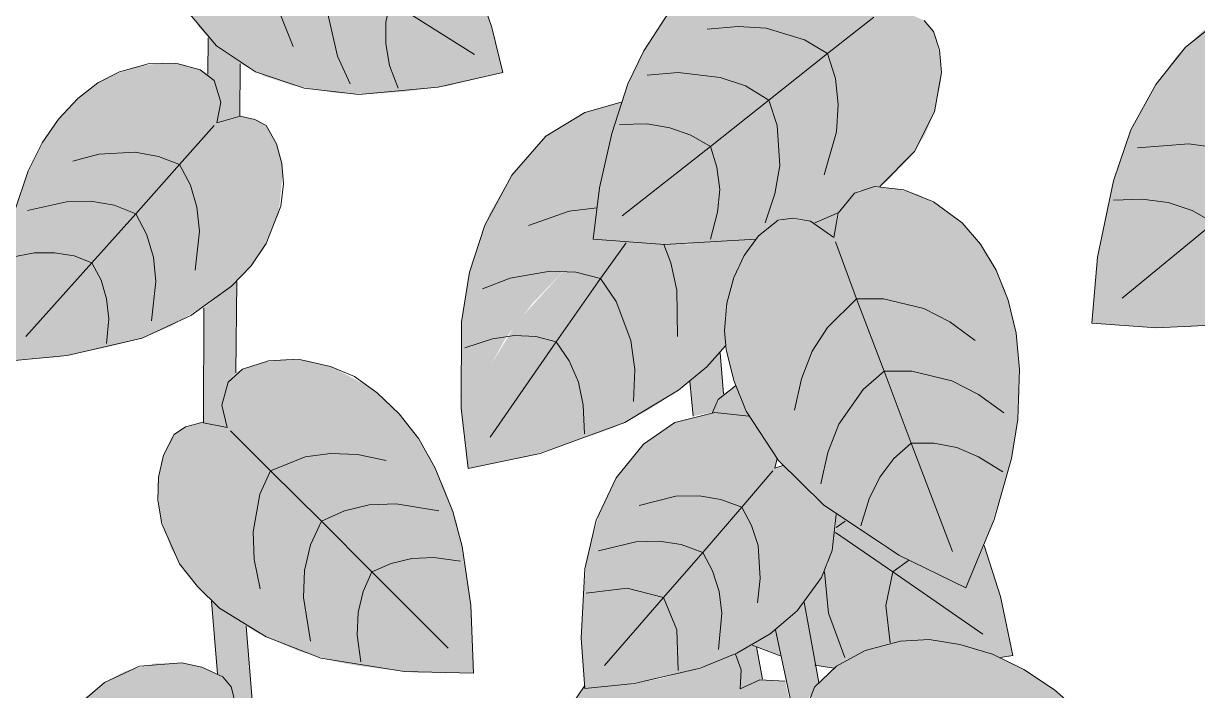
# Model space of a CAD drawing. Header units: metres. Extents: x 0 to 8.79, y -6.64 to 2.65.
# Drawn here: x 3.108 to 3.3249, y -4.528 to -4.4048 of the extents above; entities that cross this region are included whole.
import ezdxf

# ---------------------------------------------------------------- set-up
doc = ezdxf.new("R2010")
doc.units = ezdxf.units.M
doc.layers.add('VEG-HOJAS', color=117, linetype='Continuous', lineweight=18, true_color=0x2e5e38)
doc.layers.add('VEG-NERVIOS', color=115, linetype='Continuous', lineweight=9, true_color=0x528c5c)
doc.layers.add('VEG-RELLENO', color=253, linetype='Continuous', true_color=0x96c896)

# ---------------------------------------------------------------- blocks, each defined once
blk = doc.blocks.new('VEG_Pothos_colgante_ALZADO')
at = {"layer": 'VEG-RELLENO', "true_color": 0x87a96a}
h = blk.add_hatch(color=63, dxfattribs=at)
h.dxf.hatch_style = 1
h.paths.add_polyline_path([(-0.0841, -0.6442), (-0.0855, -0.6435), (-0.0883, -0.6431), (-0.0863, -0.6406), (-0.0856, -0.6379), (-0.0862, -0.6355), (-0.0881, -0.6336), (-0.0871, -0.6294), (-0.0824, -0.6359)])
h.paths.add_polyline_path([(-0.0869, -0.6682), (-0.0869, -0.6808), (-0.0887, -0.6825), (-0.0894, -0.6852), (-0.0891, -0.6881), (-0.0877, -0.6907), (-0.092, -0.6911), (-0.093, -0.68), (-0.0927, -0.6654), (-0.0889, -0.6631), (-0.0863, -0.6608)])
h.paths.add_polyline_path([(-0.0781, -0.7295), (-0.0817, -0.732), (-0.0825, -0.7279), (-0.0855, -0.7243), (-0.0874, -0.7162), (-0.0804, -0.7199)])
h.paths.add_polyline_path([(-0.0696, -0.7634), (-0.0666, -0.7772), (-0.0676, -0.779), (-0.0681, -0.7828), (-0.0664, -0.7872), (-0.0708, -0.7872), (-0.0743, -0.7697)])
h.paths.add_polyline_path([(-0.0596, -0.823), (-0.0574, -0.8412), (-0.0615, -0.8426), (-0.0613, -0.8384), (-0.0627, -0.8353), (-0.0643, -0.8339), (-0.0661, -0.8195)])
h.paths.add_polyline_path([(-0.0548, -0.8683), (-0.0532, -0.8901), (-0.0554, -0.8925), (-0.0559, -0.8955), (-0.0556, -0.8979), (-0.054, -0.9009), (-0.0585, -0.9011), (-0.0603, -0.874)])
h.paths.add_polyline_path([(-0.0521, -0.9408), (-0.0563, -0.942), (-0.0556, -0.9382), (-0.0565, -0.9349), (-0.058, -0.933), (-0.0579, -0.9263), (-0.052, -0.9311)])
h.paths.add_polyline_path([(-0.0526, -0.9713), (-0.0528, -0.9882), (-0.0542, -0.9899), (-0.0553, -0.9936), (-0.0544, -0.9983), (-0.0588, -0.9974), (-0.0587, -0.9762)])
h.paths.add_polyline_path([(-0.0509, -1.035), (-0.0494, -1.0532), (-0.0538, -1.0538), (-0.0528, -1.0496), (-0.0541, -1.0456), (-0.0562, -1.0438), (-0.0573, -1.0304)])
h.paths.add_polyline_path([(-0.0473, -1.0758), (-0.045, -1.1013), (-0.0464, -1.1039), (-0.047, -1.1069), (-0.0459, -1.1112), (-0.0504, -1.1101), (-0.0528, -1.0816)])
h.paths.add_polyline_path([(-0.042, -1.1588), (-0.0459, -1.1605), (-0.0459, -1.1567), (-0.0482, -1.1526), (-0.0484, -1.1462), (-0.0423, -1.1506)])
h.paths.add_polyline_path([(-0.0406, -1.2024), (-0.0426, -1.2045), (-0.0433, -1.2065), (-0.0432, -1.2095), (-0.042, -1.2123), (-0.0463, -1.2123), (-0.0468, -1.1965), (-0.0409, -1.1914)])
h.paths.add_polyline_path([(-0.0753, -0.5979), (-0.0729, -0.597), (-0.0702, -0.5977), (-0.0688, -0.5987), (-0.0705, -0.5988), (-0.0727, -0.6), (-0.0744, -0.6026), (-0.0756, -0.6006), (-0.0769, -0.5997)])
h.paths.add_polyline_path([(-0.0588, -0.6199), (-0.057, -0.6243), (-0.0577, -0.6259), (-0.0591, -0.6269), (-0.061, -0.6268)])
h = blk.add_hatch(color=63, dxfattribs=at)
h.dxf.hatch_style = 1
h.paths.add_polyline_path([(0.0271, -0.6233), (0.0374, -0.6053), (0.0404, -0.6008), (0.0409, -0.6003), (0.0446, -0.6003), (0.0478, -0.5986), (0.0479, -0.6023), (0.0499, -0.6058), (0.0519, -0.6071), (0.0566, -0.6078), (0.0624, -0.6216), (0.0682, -0.6409), (0.0647, -0.6429), (0.064, -0.6395), (0.0622, -0.6373), (0.0608, -0.6365), (0.0567, -0.6235), (0.0533, -0.6149), (0.0502, -0.6082), (0.0477, -0.604), (0.0467, -0.6032), (0.0448, -0.6048), (0.0426, -0.6083), (0.0351, -0.622), (0.0324, -0.6258), (0.031, -0.6268), (0.0293, -0.6269), (0.0274, -0.6256)])
h.paths.add_polyline_path([(0.0727, -0.6677), (0.0728, -0.6819), (0.0702, -0.686), (0.07, -0.6902), (0.0661, -0.6881), (0.067, -0.6799), (0.0668, -0.6739)])
h.paths.add_polyline_path([(0.0607, -0.7305), (0.0562, -0.7305), (0.058, -0.7267), (0.0578, -0.7221), (0.0617, -0.7272)])
h.paths.add_polyline_path([(0.0509, -0.7625), (0.0481, -0.7765), (0.0468, -0.778), (0.0453, -0.7813), (0.0456, -0.7855), (0.0415, -0.7839), (0.0421, -0.7754), (0.0442, -0.7651)])
h.paths.add_polyline_path([(0.0665, -0.8669), (0.0657, -0.872), (0.0673, -0.8764), (0.0627, -0.8758), (0.0611, -0.8699), (0.0653, -0.863)])
h.paths.add_polyline_path([(0.0715, -0.9143), (0.0702, -0.9214), (0.0657, -0.9219), (0.0672, -0.9172), (0.0668, -0.914), (0.0656, -0.9116), (0.0657, -0.9097)])
h.paths.add_polyline_path([(0.0522, -1.0306), (0.0549, -1.0454), (0.0531, -1.0481), (0.0529, -1.0518), (0.0541, -1.0555), (0.0568, -1.0584), (0.052, -1.0596), (0.0469, -1.0357)])
h.paths.add_polyline_path([(0.0658, -1.0901), (0.0675, -1.0983), (0.0629, -1.0989), (0.0642, -1.0952), (0.0638, -1.0919), (0.0621, -1.0894), (0.0592, -1.088), (0.0588, -1.0864)])
h.paths.add_polyline_path([(0.0707, -1.1209), (0.0713, -1.1454), (0.0689, -1.1481), (0.0682, -1.152), (0.0696, -1.1567), (0.065, -1.1562), (0.065, -1.1275)])
h.paths.add_polyline_path([(0.0689, -1.1898), (0.0675, -1.2116), (0.0632, -1.212), (0.0645, -1.208), (0.0639, -1.2048), (0.062, -1.2026), (0.0633, -1.1844)])
h.paths.add_polyline_path([(0.0668, -1.2371), (0.0667, -1.2604), (0.065, -1.2628), (0.0642, -1.2666), (0.0652, -1.2708), (0.0607, -1.2698), (0.0607, -1.2421)])
h.paths.add_polyline_path([(0.0672, -1.3077), (0.0673, -1.3221), (0.0628, -1.3233), (0.0637, -1.3187), (0.0626, -1.3146), (0.0612, -1.3125), (0.0611, -1.3028)])
h.paths.add_polyline_path([(0.0508, -0.8296), (0.0516, -0.83), (0.0543, -0.8312), (0.0508, -0.8334)])
h.paths.add_polyline_path([(0.0577, -0.9632), (0.0542, -0.9605), (0.0586, -0.9586)])
h = blk.add_hatch(color=63, dxfattribs=at)
h.dxf.hatch_style = 1
h.paths.add_polyline_path([(0.0237, -0.8309), (0.0185, -0.8382), (0.0166, -0.8221), (0.0232, -0.8266)])
h.paths.add_polyline_path([(0.0373, -0.9921), (0.0359, -0.9938), (0.0353, -0.9955), (0.0317, -0.9962), (0.0311, -0.9898), (0.0367, -0.9845)])
h.paths.add_polyline_path([(0.0445, -1.0448), (0.0404, -1.0466), (0.0406, -1.0431), (0.0395, -1.0402), (0.0426, -1.0385), (0.0434, -1.0388)])
h.paths.add_polyline_path([(0.0495, -1.0756), (0.051, -1.0822), (0.0501, -1.0841), (0.0495, -1.0872), (0.0459, -1.0881), (0.0448, -1.0811)])
h.paths.add_polyline_path([(0.0562, -1.1336), (0.0563, -1.1442), (0.0513, -1.144), (0.0536, -1.14), (0.0535, -1.1346)])
h.paths.add_polyline_path([(0.0555, -1.1749), (0.0536, -1.1774), (0.0527, -1.1807), (0.0535, -1.1859), (0.049, -1.1848), (0.0494, -1.1762), (0.0556, -1.1709)])
h.paths.add_polyline_path([(0.0509, -1.2819), (0.0493, -1.284), (0.0483, -1.2871), (0.0489, -1.2921), (0.0445, -1.2909), (0.0451, -1.2773), (0.0513, -1.2725)])
h.paths.add_polyline_path([(0.055, -1.3669), (0.0537, -1.3689), (0.0533, -1.3725), (0.0538, -1.3754), (0.0559, -1.3787), (0.0511, -1.3788), (0.0492, -1.3687), (0.0549, -1.3661)])
h.paths.add_polyline_path([(0.0664, -1.4206), (0.0618, -1.4219), (0.0627, -1.4182), (0.0621, -1.4146), (0.0603, -1.4117), (0.0579, -1.4104), (0.0571, -1.4066), (0.0642, -1.411)])
h.paths.add_polyline_path([(0.0722, -1.4479), (0.0724, -1.4511), (0.0715, -1.4523), (0.0702, -1.4529), (0.0687, -1.4529)])
h.paths.add_polyline_path([(0.0239, -0.8939), (0.0273, -0.8927), (0.0272, -0.8966), (0.0288, -0.8999), (0.0244, -0.9001)])
h.paths.add_polyline_path([(0.0128, -0.7952), (0.01, -0.78), (0.0161, -0.78), (0.0172, -0.7857), (0.0159, -0.7883), (0.0157, -0.7918), (0.0173, -0.7956)])
at = {"layer": 'VEG-RELLENO', "true_color": 0x69a062}
h = blk.add_hatch(color=83, dxfattribs=at)
h.dxf.hatch_style = 1
h.paths.add_polyline_path([(-0.0035, -0.9327), (-0.0137, -0.9352), (-0.0214, -0.9362), (-0.028, -0.9367), (-0.0342, -0.9365), (-0.0422, -0.9351), (-0.0475, -0.9334), (-0.0523, -0.9309), (-0.0564, -0.9278), (-0.0596, -0.9244), (-0.0625, -0.9192), (-0.064, -0.9139), (-0.0642, -0.9099), (-0.0633, -0.9053), (-0.0619, -0.9031), (-0.058, -0.9009), (-0.054, -0.9009), (-0.0558, -0.8968), (-0.0556, -0.8932), (-0.0544, -0.8911), (-0.0508, -0.8887), (-0.0473, -0.8873), (-0.0391, -0.8867), (-0.0318, -0.8887), (-0.0272, -0.8911), (-0.0229, -0.8942), (-0.0152, -0.9029), (-0.012, -0.908), (-0.0093, -0.9138), (-0.0059, -0.9229)])
h.paths.add_polyline_path([(-0.0432, -0.9091), (-0.0368, -0.9137), (-0.0299, -0.9172), (-0.0227, -0.9198), (-0.0149, -0.9213), (-0.0213, -0.9167), (-0.0282, -0.9132), (-0.0355, -0.9106)], flags=0)
at = {"layer": 'VEG-RELLENO', "true_color": 0x659a5e}
h = blk.add_hatch(color=83, dxfattribs=at)
h.dxf.hatch_style = 1
h.paths.add_polyline_path([(0.0132, -0.9635), (0.0147, -0.9522), (0.0167, -0.944), (0.0188, -0.937), (0.0215, -0.9307), (0.0261, -0.923), (0.0301, -0.9181), (0.0345, -0.914), (0.0392, -0.9108), (0.044, -0.9086), (0.0504, -0.9073), (0.0564, -0.9074), (0.0606, -0.9086), (0.0649, -0.911), (0.0665, -0.9132), (0.0672, -0.9178), (0.0657, -0.9219), (0.0707, -0.9215), (0.0744, -0.9231), (0.0761, -0.9251), (0.0774, -0.9298), (0.0775, -0.9342), (0.0763, -0.94), (0.0744, -0.9445), (0.0715, -0.9487), (0.0676, -0.9527), (0.0662, -0.9538), (0.0623, -0.9545), (0.0586, -0.9586), (0.0542, -0.9605), (0.0501, -0.9596), (0.0474, -0.96), (0.0433, -0.9635), (0.0329, -0.9644), (0.0227, -0.9645)])
h.paths.add_polyline_path([(0.0513, -0.9282), (0.0426, -0.9299), (0.0345, -0.933), (0.0268, -0.937), (0.0197, -0.9422), (0.0284, -0.9405), (0.0365, -0.9374), (0.0442, -0.9334)], flags=0)
at = {"layer": 'VEG-RELLENO', "true_color": 0x669b5f}
h = blk.add_hatch(color=83, dxfattribs=at)
h.dxf.hatch_style = 1
h.paths.add_polyline_path([(0.1054, -0.979), (0.1064, -0.9668), (0.1082, -0.9577), (0.1101, -0.9502), (0.1126, -0.9433), (0.1172, -0.9349), (0.1212, -0.9295), (0.1258, -0.9251), (0.1307, -0.9217), (0.1357, -0.9193), (0.1426, -0.9179), (0.1491, -0.9182), (0.1537, -0.9195), (0.1585, -0.9221), (0.1603, -0.9245), (0.1613, -0.9296), (0.1599, -0.9341), (0.1651, -0.9336), (0.1691, -0.9351), (0.171, -0.9372), (0.172, -0.9403), (0.1656, -0.9464), (0.1599, -0.954), (0.1552, -0.9628), (0.1509, -0.974), (0.1386, -0.9781), (0.1238, -0.9797), (0.1154, -0.9798)])
h.paths.add_polyline_path([(0.1495, -0.9466), (0.1412, -0.951), (0.1339, -0.9564), (0.1273, -0.9627), (0.1217, -0.9702), (0.1299, -0.9658), (0.1372, -0.9603), (0.1438, -0.954)], flags=0)
at = {"layer": 'VEG-RELLENO', "true_color": 0xced696}
h = blk.add_hatch(color=71, dxfattribs=at)
h.dxf.hatch_style = 1
h.paths.add_polyline_path([(0.0513, -0.9282), (0.0442, -0.9334), (0.0365, -0.9374), (0.0284, -0.9405), (0.0197, -0.9422), (0.0268, -0.937), (0.0345, -0.933), (0.0426, -0.9299)])
at = {"layer": 'VEG-RELLENO', "true_color": 0x6aa062}
h = blk.add_hatch(color=83, dxfattribs=at)
h.dxf.hatch_style = 1
h.paths.add_polyline_path([(-0.0956, -0.9861), (-0.0959, -0.9761), (-0.0954, -0.9687), (-0.0932, -0.9565), (-0.0904, -0.9491), (-0.0876, -0.9442), (-0.0844, -0.94), (-0.0808, -0.9365), (-0.077, -0.9338), (-0.0716, -0.9317), (-0.0664, -0.9309), (-0.0626, -0.9312), (-0.0585, -0.9326), (-0.0568, -0.9342), (-0.0556, -0.9382), (-0.0563, -0.942), (-0.052, -0.9408), (-0.0485, -0.9416), (-0.0467, -0.9431), (-0.0449, -0.947), (-0.0441, -0.9508), (-0.0449, -0.9588), (-0.048, -0.9657), (-0.0511, -0.9697), (-0.0549, -0.9734), (-0.0646, -0.9795), (-0.0701, -0.9818), (-0.0763, -0.9834), (-0.0857, -0.9853)])
h.paths.add_polyline_path([(-0.0624, -0.9545), (-0.0696, -0.9573), (-0.0762, -0.9611), (-0.0823, -0.9657), (-0.0877, -0.9713), (-0.0805, -0.9685), (-0.0739, -0.9647), (-0.0678, -0.9601)], flags=0)
at = {"layer": 'VEG-RELLENO', "true_color": 0x669b5f}
h = blk.add_hatch(color=83, dxfattribs=at)
h.dxf.hatch_style = 1
h.paths.add_polyline_path([(-0.0099, -1.0059), (-0.0113, -0.9927), (-0.0111, -0.9788), (-0.0096, -0.9696), (-0.006, -0.9589), (-0.0018, -0.9517), (0.0045, -0.9445), (0.0117, -0.9401), (0.0184, -0.9382), (0.0142, -0.9556), (0.0132, -0.9635), (0.0146, -0.9636), (0.0083, -0.9688), (0.0019, -0.9755), (-0.003, -0.9819), (-0.0056, -0.9866), (-0.0009, -0.9838), (0.0053, -0.9787), (0.0117, -0.9721), (0.0177, -0.964), (0.0306, -0.9645), (0.0433, -0.9635), (0.0403, -0.9678), (0.0387, -0.9721), (0.0375, -0.9787), (0.0377, -0.9832), (0.0342, -0.9871), (0.029, -0.9914), (0.0232, -0.9952), (0.0169, -0.9984), (0.0015, -1.0036)])
at = {"layer": 'VEG-RELLENO', "true_color": 0xced696}
h = blk.add_hatch(color=71, dxfattribs=at)
h.dxf.hatch_style = 1
h.paths.add_polyline_path([(0.1495, -0.9466), (0.1438, -0.954), (0.1372, -0.9603), (0.1299, -0.9658), (0.1217, -0.9702), (0.1273, -0.9627), (0.1339, -0.9564), (0.1412, -0.951)])
h = blk.add_hatch(color=71, dxfattribs=at)
h.dxf.hatch_style = 1
h.paths.add_polyline_path([(-0.0624, -0.9545), (-0.0678, -0.9601), (-0.0739, -0.9647), (-0.0805, -0.9685), (-0.0877, -0.9713), (-0.0823, -0.9657), (-0.0762, -0.9611), (-0.0696, -0.9573)])
at = {"layer": 'VEG-RELLENO', "true_color": 0x609159}
h = blk.add_hatch(color=83, dxfattribs=at)
h.dxf.hatch_style = 1
h.paths.add_polyline_path([(0.0821, -1.0279), (0.0714, -1.0229), (0.0639, -1.0183), (0.0577, -1.0141), (0.0523, -1.0095), (0.0461, -1.0026), (0.0425, -0.9971), (0.0399, -0.9915), (0.0382, -0.9858), (0.0375, -0.9804), (0.0383, -0.9736), (0.0403, -0.9678), (0.0428, -0.964), (0.0465, -0.9605), (0.0492, -0.9596), (0.0541, -0.9604), (0.0577, -0.9632), (0.0588, -0.9581), (0.0615, -0.955), (0.0641, -0.9539), (0.0691, -0.9541), (0.0734, -0.9553), (0.0774, -0.9575), (0.0814, -0.9605), (0.0837, -0.963), (0.0868, -0.9675), (0.0893, -0.9728), (0.091, -0.9788), (0.0919, -0.9853), (0.092, -0.9922), (0.0914, -0.9992), (0.0899, -1.0064), (0.0866, -1.0171)])
h.paths.add_polyline_path([(0.0594, -0.9793), (0.0586, -0.9884), (0.0592, -0.9973), (0.0608, -1.0061), (0.0639, -1.0147), (0.0648, -1.0056), (0.0641, -0.9967), (0.0625, -0.9879)], flags=0)
at = {"layer": 'VEG-RELLENO', "true_color": 0xced696}
h = blk.add_hatch(color=71, dxfattribs=at)
h.dxf.hatch_style = 1
h.paths.add_polyline_path([(0.0177, -0.964), (0.0117, -0.9721), (0.0053, -0.9787), (-0.0009, -0.9838), (-0.0056, -0.9866), (-0.0008, -0.9788), (0.0083, -0.9688), (0.0146, -0.9636)])
h = blk.add_hatch(color=71, dxfattribs=at)
h.dxf.hatch_style = 1
h.paths.add_polyline_path([(0.0594, -0.9793), (0.0625, -0.9879), (0.0641, -0.9967), (0.0648, -1.0056), (0.0639, -1.0147), (0.0608, -1.0061), (0.0592, -0.9973), (0.0586, -0.9884)])
at = {"layer": 'VEG-RELLENO', "true_color": 0x61935a}
h = blk.add_hatch(color=83, dxfattribs=at)
h.dxf.hatch_style = 1
h.paths.add_polyline_path([(-0.0089, -1.0437), (-0.0199, -1.0436), (-0.028, -1.0426), (-0.0303, -1.0423), (-0.0326, -1.0419), (-0.0349, -1.0414), (-0.0412, -1.0396), (-0.0491, -1.0361), (-0.0543, -1.0329), (-0.0586, -1.0291), (-0.0622, -1.0249), (-0.0648, -1.0206), (-0.0668, -1.0146), (-0.0673, -1.0089), (-0.0666, -1.0047), (-0.0648, -1.0003), (-0.0629, -0.9985), (-0.0585, -0.9973), (-0.0544, -0.9983), (-0.0553, -0.9936), (-0.0542, -0.9899), (-0.0525, -0.988), (-0.0481, -0.9863), (-0.044, -0.9857), (-0.0398, -0.9859), (-0.0353, -0.987), (-0.0281, -0.9908), (-0.0239, -0.9944), (-0.0202, -0.9988), (-0.0169, -1.0039), (-0.0142, -1.0097), (-0.012, -1.0159), (-0.0106, -1.0226), (-0.0092, -1.0329)])
h.paths.add_polyline_path([(-0.0323, -1.0419), (-0.035, -1.0342), (-0.0388, -1.0269), (-0.0435, -1.02), (-0.0493, -1.0138), (-0.0466, -1.0219), (-0.0428, -1.0293), (-0.0359, -1.0388)], flags=0)
at = {"layer": 'VEG-RELLENO', "true_color": 0x6ba263}
h = blk.add_hatch(color=83, dxfattribs=at)
h.dxf.hatch_style = 1
h.paths.add_polyline_path([(0.0885, -1.0408), (0.081, -1.0384), (0.0735, -1.0375), (0.065, -1.0389), (0.0607, -1.0407), (0.0577, -1.0428), (0.0542, -1.0422), (0.0522, -1.0306), (0.0566, -1.0236), (0.0581, -1.0164), (0.067, -1.0203), (0.0731, -1.0237), (0.0821, -1.0279), (0.0855, -1.0201), (0.0885, -1.0295), (0.0908, -1.0404)])
h.paths.add_polyline_path([(0.0478, -1.0405), (0.0426, -1.0385), (0.0469, -1.0357)])
h.paths.add_polyline_path([(0.0353, -0.9955), (0.0369, -0.9924), (0.0395, -0.9906), (0.042, -0.9962)])
at = {"layer": 'VEG-RELLENO', "true_color": 0x61935a}
h = blk.add_hatch(color=83, dxfattribs=at)
h.dxf.hatch_style = 1
h.paths.add_polyline_path([(0.0117, -1.0465), (0.011, -1.0356), (0.012, -1.0225), (0.0145, -1.0137), (0.0175, -1.0076), (0.0225, -1.0014), (0.0283, -0.9974), (0.0357, -0.9955), (0.042, -0.9962), (0.0472, -1.004), (0.0468, -1.0058), (0.0483, -1.0053), (0.054, -1.0111), (0.0581, -1.0144), (0.0574, -1.021), (0.0547, -1.0273), (0.0509, -1.0322), (0.0473, -1.0354), (0.0429, -1.0383), (0.0365, -1.0415), (0.0293, -1.0438), (0.018, -1.046)])
h.paths.add_polyline_path([(0.0347, -1.0115), (0.0296, -1.0164), (0.0255, -1.022), (0.022, -1.028), (0.0195, -1.0346), (0.0246, -1.0297), (0.0288, -1.0241), (0.0322, -1.0181)], flags=0)
at = {"layer": 'VEG-RELLENO', "true_color": 0xced696}
h = blk.add_hatch(color=71, dxfattribs=at)
h.dxf.hatch_style = 1
h.paths.add_polyline_path([(0.0342, -1.0134), (0.0288, -1.0241), (0.0246, -1.0297), (0.0195, -1.0346), (0.022, -1.028), (0.0255, -1.022), (0.0296, -1.0164), (0.0347, -1.0115)])
h = blk.add_hatch(color=71, dxfattribs=at)
h.dxf.hatch_style = 1
h.paths.add_polyline_path([(-0.0493, -1.0138), (-0.0435, -1.02), (-0.0388, -1.0269), (-0.035, -1.0342), (-0.0323, -1.0419), (-0.0359, -1.0388), (-0.0428, -1.0293), (-0.0466, -1.0219)])
h = blk.add_hatch(color=71, dxfattribs=at)
h.dxf.hatch_style = 1
h.paths.add_polyline_path([(0.067, -1.0203), (0.0581, -1.0164), (0.0581, -1.0144)])
at = {"layer": 'VEG-RELLENO', "true_color": 0x65995d}
h = blk.add_hatch(color=83, dxfattribs=at)
h.dxf.hatch_style = 1
h.paths.add_polyline_path([(0.1243, -1.0809), (0.1134, -1.0861), (0.1048, -1.0892), (0.0975, -1.0913), (0.0903, -1.0926), (0.0807, -1.093), (0.074, -1.0924), (0.0679, -1.0908), (0.0622, -1.0884), (0.0575, -1.0855), (0.0526, -1.0805), (0.0493, -1.0751), (0.0479, -1.0707), (0.0474, -1.0655), (0.0485, -1.0628), (0.0522, -1.0594), (0.0568, -1.0584), (0.0535, -1.0542), (0.0527, -1.05), (0.0535, -1.0472), (0.057, -1.0434), (0.0607, -1.0407), (0.065, -1.0389), (0.07, -1.0378), (0.0735, -1.0375), (0.0791, -1.038), (0.085, -1.0395), (0.0909, -1.0419), (0.0966, -1.0454), (0.1022, -1.0498), (0.1074, -1.0548), (0.1121, -1.0608), (0.1186, -1.0703)])
h.paths.add_polyline_path([(0.0746, -1.0558), (0.0826, -1.0608), (0.0911, -1.0642), (0.1, -1.0667), (0.1093, -1.0678), (0.1013, -1.0629), (0.0928, -1.0594), (0.084, -1.0569)], flags=0)
at = {"layer": 'VEG-RELLENO', "true_color": 0x6ba364}
h = blk.add_hatch(color=83, dxfattribs=at)
h.dxf.hatch_style = 1
h.paths.add_polyline_path([(0.0062, -1.0987), (0.0041, -1.0882), (0.0033, -1.0803), (0.0031, -1.0735), (0.0035, -1.067), (0.0047, -1.0608), (0.0065, -1.0551), (0.009, -1.05), (0.0117, -1.046), (0.0117, -1.0465), (0.018, -1.046), (0.0256, -1.0447), (0.033, -1.0428), (0.0395, -1.0402), (0.0406, -1.0431), (0.0404, -1.0466), (0.044, -1.0449), (0.0487, -1.0452), (0.052, -1.0596), (0.0491, -1.062), (0.0476, -1.0645), (0.0476, -1.0692), (0.0495, -1.0756), (0.0467, -1.0792), (0.0425, -1.0833), (0.0375, -1.087), (0.0321, -1.0903), (0.026, -1.093), (0.0165, -1.0963)])
h.paths.add_polyline_path([(0.0357, -1.0605), (0.0298, -1.0662), (0.025, -1.0726), (0.021, -1.0796), (0.018, -1.0873), (0.024, -1.0816), (0.0288, -1.0751), (0.0328, -1.0681)], flags=0)
at = {"layer": 'VEG-RELLENO', "true_color": 0x69a062}
h = blk.add_hatch(color=83, dxfattribs=at)
h.dxf.hatch_style = 1
h.paths.add_polyline_path([(-0.0953, -1.0917), (-0.0949, -1.082), (-0.0938, -1.0748), (-0.0907, -1.0633), (-0.0874, -1.0565), (-0.0844, -1.0521), (-0.0809, -1.0484), (-0.0771, -1.0454), (-0.0732, -1.0433), (-0.0678, -1.0419), (-0.0628, -1.0418), (-0.0591, -1.0426), (-0.0552, -1.0444), (-0.0537, -1.0462), (-0.0528, -1.0502), (-0.0538, -1.0538), (-0.0496, -1.0532), (-0.0464, -1.0542), (-0.0448, -1.0558), (-0.0435, -1.0597), (-0.0431, -1.0633), (-0.0446, -1.0709), (-0.0483, -1.0771), (-0.0516, -1.0806), (-0.0555, -1.0837), (-0.0654, -1.0885), (-0.0708, -1.0901), (-0.0767, -1.0911), (-0.0858, -1.0919)])
h.paths.add_polyline_path([(-0.0588, -1.0672), (-0.0655, -1.0703), (-0.0716, -1.0742), (-0.0772, -1.0789), (-0.0821, -1.0845), (-0.0753, -1.0815), (-0.0692, -1.0775), (-0.0636, -1.0728)], flags=0)
at = {"layer": 'VEG-HOJAS'}
for points in [[(-0.0078, -0.9177), (-0.0055, -0.9244), (-0.0035, -0.9327), (-0.0154, -0.9354), (-0.0301, -0.9368), (-0.0402, -0.9356), (-0.0492, -0.9326), (-0.0564, -0.9278), (-0.0613, -0.9219)], [(0.0433, -0.9635), (0.0264, -0.9645), (0.0132, -0.9635), (0.0144, -0.954), (0.0167, -0.944), (0.0196, -0.9348), (0.0226, -0.9287), (0.0274, -0.9213)], [(0.0744, -0.9231), (0.0761, -0.9251), (0.0772, -0.9285), (0.0776, -0.9327), (0.0763, -0.94), (0.0726, -0.9473), (0.0662, -0.9538)], [(0.1509, -0.974), (0.1409, -0.9775), (0.1313, -0.9792), (0.1173, -0.9799), (0.1054, -0.979), (0.1064, -0.9668), (0.1094, -0.9527), (0.1126, -0.9433), (0.1172, -0.9349), (0.1227, -0.928), (0.1307, -0.9217), (0.1357, -0.9193), (0.1392, -0.9184), (0.1475, -0.918), (0.1537, -0.9195), (0.1585, -0.9221), (0.1603, -0.9245), (0.1613, -0.9289), (0.1599, -0.9341), (0.1644, -0.9334), (0.1683, -0.9347), (0.1705, -0.9364), (0.172, -0.9403)], [(-0.058, -0.933), (-0.0579, -0.9263)], [(-0.0937, -0.9584), (-0.0912, -0.9509), (-0.0886, -0.9457), (-0.0856, -0.9413), (-0.082, -0.9375), (-0.0783, -0.9346), (-0.0743, -0.9326), (-0.069, -0.9311), (-0.0639, -0.931), (-0.0594, -0.9322), (-0.0568, -0.9342), (-0.0556, -0.9382), (-0.0563, -0.942), (-0.052, -0.9408), (-0.0493, -0.9414), (-0.0472, -0.9425), (-0.0453, -0.9459), (-0.0443, -0.9495), (-0.044, -0.9533), (-0.0445, -0.9574), (-0.0472, -0.9643), (-0.05, -0.9684), (-0.0536, -0.9722), (-0.0611, -0.9776), (-0.0701, -0.9818), (-0.084, -0.985), (-0.0956, -0.9861)], [(-0.052, -0.9311), (-0.0521, -0.9408)], [(0.0377, -0.9832), (0.0342, -0.9871), (0.029, -0.9914), (0.0191, -0.9974), (0.0034, -1.0031), (-0.0099, -1.0059), (-0.0112, -0.9947), (-0.0111, -0.9788), (-0.0096, -0.9696), (-0.0068, -0.9609), (-0.0018, -0.9517), (0.0045, -0.9445), (0.0117, -0.9401), (0.0184, -0.9382)], [(0.0586, -0.9586), (0.0542, -0.9605)], [(-0.0526, -0.9713), (-0.0528, -0.9882)], [(-0.0588, -0.9974), (-0.0587, -0.9762)], [(0.0367, -0.9845), (0.0373, -0.9921)], [(0.0317, -0.9962), (0.0311, -0.9898)], [(0.0353, -0.9955), (0.0363, -0.9931), (0.0395, -0.9906)], [(0.0581, -1.0144), (0.0574, -1.021), (0.0554, -1.026), (0.0509, -1.0322), (0.0459, -1.0364), (0.0398, -1.04), (0.033, -1.0428), (0.0208, -1.0456), (0.0117, -1.0465), (0.011, -1.0372), (0.0117, -1.0244), (0.0138, -1.0154), (0.0175, -1.0076), (0.0225, -1.0014), (0.0283, -0.9974), (0.0357, -0.9955), (0.042, -0.9962)], [(0.0472, -1.004), (0.0468, -1.0058), (0.0483, -1.0053)], [(0.0855, -1.0201), (0.0885, -1.0295), (0.0908, -1.0404), (0.0885, -1.0408)], [(-0.0562, -1.0438), (-0.0573, -1.0304)], [(0.0522, -1.0306), (0.0549, -1.0454)], [(-0.0509, -1.035), (-0.0494, -1.0532)], [(0.052, -1.0596), (0.0469, -1.0357)], [(0.0478, -1.0405), (0.0426, -1.0385)], [(0.0434, -1.0388), (0.0445, -1.0448)], [(0.0527, -1.05), (0.0541, -1.0463), (0.0582, -1.0424), (0.0635, -1.0395), (0.07, -1.0378), (0.0753, -1.0375), (0.081, -1.0384), (0.087, -1.0402), (0.0928, -1.043), (0.0985, -1.0468), (0.1057, -1.0531)], [(0.0395, -1.0402), (0.0406, -1.0431), (0.0404, -1.0466), (0.044, -1.0449), (0.0487, -1.0452)], [(-0.0833, -1.0508), (-0.0771, -1.0454), (-0.0706, -1.0424), (-0.0628, -1.0418), (-0.0591, -1.0426), (-0.0552, -1.0444), (-0.0537, -1.0462), (-0.0528, -1.0496)], [(0.0577, -1.0428), (0.0542, -1.0422)], [(0.0495, -1.0756), (0.0467, -1.0792), (0.0425, -1.0833), (0.0321, -1.0903), (0.0182, -1.0958), (0.0062, -1.0987), (0.0039, -1.0865), (0.0031, -1.0757), (0.0033, -1.0691), (0.0047, -1.0608), (0.0065, -1.0551), (0.009, -1.05), (0.0117, -1.046)]]:
    blk.add_lwpolyline(points, dxfattribs=at)
for points in [[(0.0821, -1.0279), (0.0697, -1.0219), (0.0558, -1.0126), (0.0475, -1.0044), (0.0415, -0.9953), (0.0392, -0.9896), (0.0378, -0.9839), (0.0375, -0.9804), (0.0379, -0.9753), (0.0392, -0.9706), (0.0411, -0.9665), (0.0438, -0.9629), (0.0474, -0.96), (0.0501, -0.9596), (0.0534, -0.9602), (0.0577, -0.9632), (0.0585, -0.9587), (0.0615, -0.955), (0.0652, -0.9538), (0.0706, -0.9544), (0.0761, -0.9566), (0.0814, -0.9605), (0.0848, -0.9644), (0.0877, -0.9692), (0.0899, -0.9748), (0.0914, -0.9809), (0.092, -0.9876), (0.0917, -0.9968), (0.0905, -1.004), (0.0873, -1.0153)], [(-0.0089, -1.0437), (-0.0217, -1.0434), (-0.0371, -1.0409), (-0.0472, -1.037), (-0.0558, -1.0317), (-0.0599, -1.0277), (-0.0632, -1.0235), (-0.0665, -1.0161), (-0.0672, -1.0117), (-0.0671, -1.0075), (-0.0662, -1.0034), (-0.0642, -0.9996), (-0.0621, -0.9982), (-0.0591, -0.9974), (-0.0544, -0.9983), (-0.0554, -0.9942), (-0.0542, -0.9899), (-0.0516, -0.9875), (-0.0468, -0.986), (-0.0413, -0.9857), (-0.0353, -0.987), (-0.0309, -0.9889), (-0.0267, -0.9919), (-0.0226, -0.9958), (-0.019, -1.0004), (-0.016, -1.0058), (-0.0127, -1.0138), (-0.011, -1.0203), (-0.0094, -1.0311)]]:
    blk.add_lwpolyline(points, close=True, dxfattribs=at)
at = {"layer": 'VEG-NERVIOS'}
for points in [[(-0.0452, -0.9064), (-0.0461, -0.911), (-0.0461, -0.9157), (-0.0452, -0.9205), (-0.0422, -0.9279)], [(-0.0347, -0.913), (-0.0357, -0.9176), (-0.0357, -0.9224), (-0.034, -0.9297), (-0.0317, -0.9348)], [(-0.0243, -0.9196), (-0.0251, -0.9234), (-0.0251, -0.9274), (-0.0244, -0.9314), (-0.0228, -0.9356)], [(-0.0243, -0.9196), (-0.0087, -0.9294)], [(0.0565, -0.9292), (0.0523, -0.9267), (0.0452, -0.9245), (0.04, -0.9242), (0.0343, -0.9247)], [(0.0651, -0.9225), (0.0565, -0.9292)], [(0.0565, -0.9292), (0.0457, -0.9378)], [(0.0565, -0.9292), (0.058, -0.9338), (0.0585, -0.9386), (0.0582, -0.9437), (0.0559, -0.9516)], [(0.0457, -0.9378), (0.0414, -0.9352), (0.0367, -0.9336), (0.0289, -0.9327), (0.0232, -0.9332)], [(0.0457, -0.9378), (0.0349, -0.9464)], [(0.0457, -0.9378), (0.0472, -0.9425), (0.0477, -0.9499), (0.0468, -0.9551), (0.045, -0.9605)], [(-0.0568, -0.9425), (-0.0632, -0.9497)], [(0.0349, -0.9464), (0.0313, -0.9443), (0.0274, -0.9429), (0.0232, -0.9422), (0.0181, -0.9423)], [(0.1391, -0.9512), (0.1343, -0.9485), (0.129, -0.9467), (0.1233, -0.9459), (0.1138, -0.9466)], [(-0.0632, -0.9497), (-0.0671, -0.9482), (-0.0714, -0.9474), (-0.0781, -0.9478), (-0.0829, -0.9491)], [(0.0349, -0.9464), (0.0186, -0.9592)], [(0.0349, -0.9464), (0.0361, -0.9502), (0.0366, -0.9543), (0.0362, -0.9585), (0.0349, -0.9635)], [(-0.0632, -0.9497), (-0.0713, -0.9588)], [(-0.0632, -0.9497), (-0.0612, -0.9535), (-0.06, -0.9576), (-0.0595, -0.962), (-0.0603, -0.9692)], [(-0.0713, -0.9588), (-0.0753, -0.9572), (-0.0796, -0.9565), (-0.0841, -0.9566), (-0.0913, -0.9582)], [(0.1279, -0.9605), (0.1239, -0.9582), (0.1195, -0.9567), (0.1147, -0.9561), (0.1094, -0.9563)], [(-0.0713, -0.9588), (-0.0794, -0.9679)], [(-0.0713, -0.9588), (-0.0693, -0.9626), (-0.068, -0.9668), (-0.0676, -0.9713), (-0.0684, -0.9786)], [(0.0139, -0.9577), (0.0088, -0.9583), (0.0013, -0.961)], [(0.1279, -0.9605), (0.111, -0.9744)], [(0.0193, -0.9642), (0.0146, -0.9708)], [(0.0263, -0.9645), (0.0276, -0.9679), (0.0287, -0.9729), (0.0288, -0.9815)], [(0.058, -0.964), (0.0619, -0.9745)], [(-0.0794, -0.9679), (-0.0827, -0.9666), (-0.0863, -0.966), (-0.09, -0.966), (-0.0945, -0.9669)], [(-0.0794, -0.9679), (-0.0916, -0.9815)], [(-0.0794, -0.9679), (-0.0777, -0.9711), (-0.0767, -0.9745), (-0.0763, -0.9782), (-0.0767, -0.9828)], [(0.0146, -0.9708), (0.01, -0.9696), (0.0053, -0.9694), (-0.0021, -0.9707), (-0.0072, -0.9727)], [(0.0146, -0.9708), (0.0064, -0.9825)], [(0.0146, -0.9708), (0.0175, -0.975), (0.0202, -0.9822), (0.0209, -0.9876), (0.0207, -0.9935)], [(0.0619, -0.9745), (0.0565, -0.9798), (0.0537, -0.9842), (0.0517, -0.9893), (0.0504, -0.9951)], [(0.0619, -0.9745), (0.0669, -0.9745), (0.0743, -0.9763), (0.0791, -0.9788), (0.0838, -0.9822)], [(0.0619, -0.9745), (0.067, -0.9879)], [(0.0064, -0.9825), (0.0026, -0.9815), (-0.0013, -0.9813), (-0.0054, -0.9819), (-0.0105, -0.9836)], [(0.0064, -0.9825), (-0.0058, -1.0001)], [(0.0064, -0.9825), (0.0088, -0.986), (0.0105, -0.9899), (0.0114, -0.9942), (0.0116, -0.9995)], [(0.067, -0.9879), (0.0631, -0.9913), (0.0586, -0.9977), (0.0566, -1.0029), (0.0553, -1.0087)], [(0.067, -0.9879), (0.0721, -0.9879), (0.0795, -0.9897), (0.0844, -0.9922), (0.0891, -0.9956)], [(0.067, -0.9879), (0.072, -1.0012)], [(-0.0538, -0.9989), (-0.0464, -1.0063)], [(0.072, -1.0012), (0.0688, -1.004), (0.0662, -1.0075), (0.0642, -1.0115), (0.0627, -1.0165)], [(0.072, -1.0012), (0.0762, -1.0012), (0.0804, -1.002), (0.0844, -1.0037), (0.0889, -1.0065)], [(0.072, -1.0012), (0.0796, -1.0212)], [(-0.0464, -1.0063), (-0.04, -1.0037), (-0.0353, -1.0031), (-0.0303, -1.0033), (-0.025, -1.0044)], [(-0.0464, -1.0063), (-0.0484, -1.0106), (-0.0496, -1.0176), (-0.0494, -1.0227), (-0.0483, -1.0281)], [(-0.0464, -1.0063), (-0.037, -1.0156)], [(0.0464, -1.0063), (0.0407, -1.013)], [(0.0407, -1.013), (0.0368, -1.0116), (0.0328, -1.0109), (0.0285, -1.011), (0.0217, -1.0127)], [(-0.037, -1.0156), (-0.0327, -1.0137), (-0.0282, -1.0126), (-0.0232, -1.0124), (-0.0153, -1.0137)], [(0.0407, -1.013), (0.0335, -1.0214)], [(0.0407, -1.013), (0.0425, -1.0164), (0.0437, -1.0201), (0.0441, -1.0262), (0.0436, -1.0307)], [(-0.037, -1.0156), (-0.039, -1.02), (-0.0401, -1.0247), (-0.0403, -1.0297), (-0.039, -1.0378)], [(-0.037, -1.0156), (-0.0277, -1.025)], [(0.0581, -1.0168), (0.0598, -1.0156)], [(0.0335, -1.0214), (0.0295, -1.0199), (0.0254, -1.0193), (0.0211, -1.0194), (0.0142, -1.0211)], [(0.058, -1.0177), (0.0686, -1.025)], [(0.0335, -1.0214), (0.0262, -1.0297)], [(0.0335, -1.0214), (0.0353, -1.0248), (0.0365, -1.0286), (0.037, -1.0326), (0.0364, -1.0393)], [(-0.0277, -1.025), (-0.0241, -1.0234), (-0.0203, -1.0225), (-0.0162, -1.0223), (-0.0113, -1.023)], [(0.0686, -1.025), (0.0715, -1.0229)], [(-0.0277, -1.025), (-0.0293, -1.0286), (-0.0302, -1.0325), (-0.0304, -1.0367), (-0.0297, -1.0416)], [(-0.0277, -1.025), (-0.0136, -1.0391)], [(0.056, -1.025), (0.0567, -1.0326), (0.0597, -1.0408)], [(0.0686, -1.025), (0.0673, -1.0312), (0.0681, -1.0381)], [(0.0686, -1.025), (0.0852, -1.0365)], [(0.0262, -1.0297), (0.0195, -1.028), (0.0119, -1.0289)], [(0.0262, -1.0297), (0.0153, -1.0423)], [(0.0262, -1.0297), (0.0287, -1.0357), (0.0289, -1.0432)]]:
    blk.add_lwpolyline(points, dxfattribs=at)

msp = doc.modelspace()

# ---------------------------------------------------------------- block references
msp.add_blockref('VEG_Pothos_colgante_ALZADO', (3.2, -3.48112))

doc.saveas('drawing.dxf')
